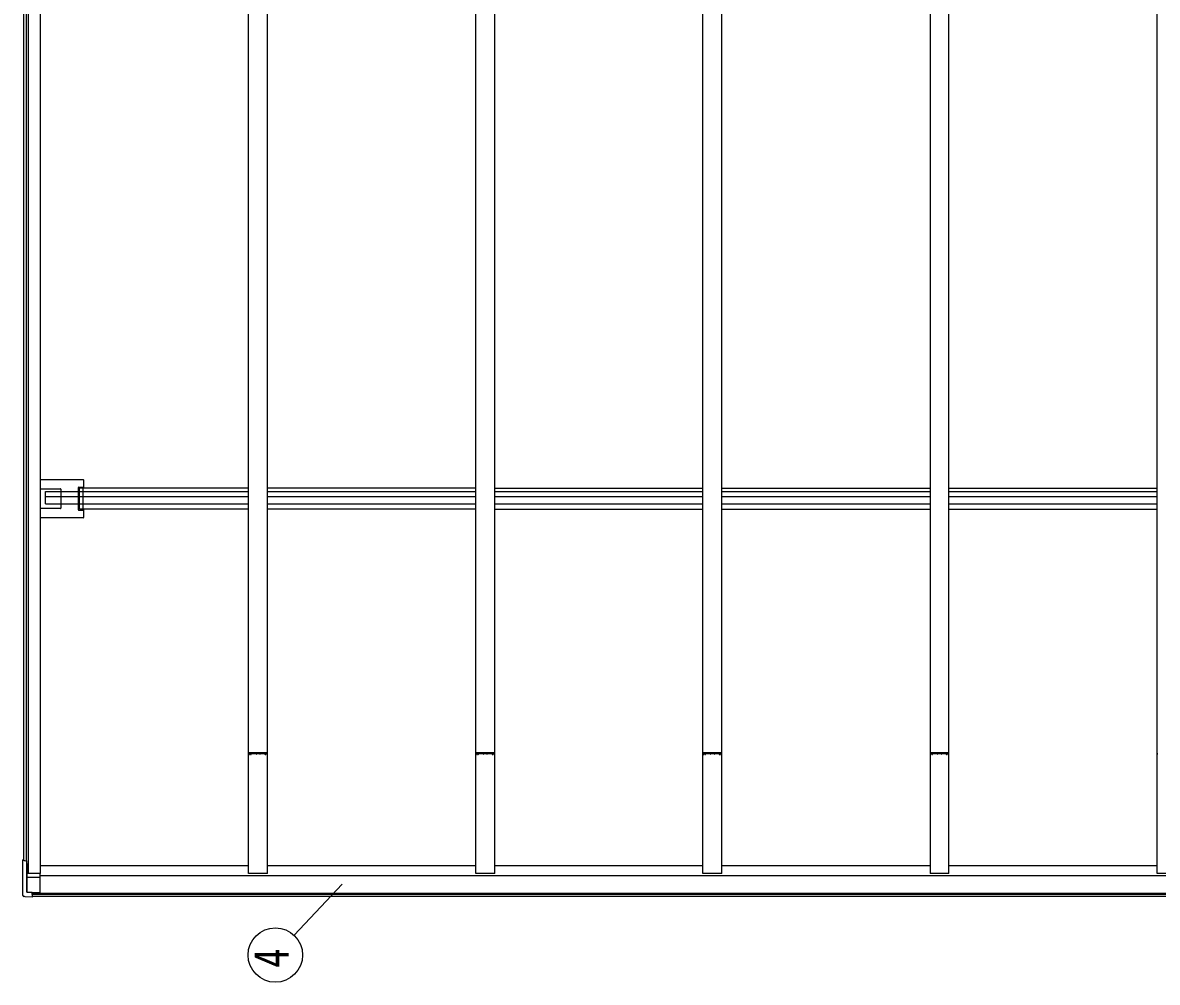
# Model space of a CAD drawing. Units: millimetres, scale not verified. Extents: x -14718 to 14718, y -10395 to 10395.
# Drawn here: x -9774 to -6776, y -2461 to 73 of the extents above; entities that cross this region are included whole.
import ezdxf
from ezdxf.enums import TextEntityAlignment as Align

# ---------------------------------------------------------------- set-up
doc = ezdxf.new("R2010")
doc.units = ezdxf.units.MM
doc.header["$LTSCALE"] = 50
for name, color, linetype in [('0-5_YKK_13', 4, 'Continuous'), ('0-6_YKK_A1', 4, 'Continuous'), ('0-7_YKK_D', 6, 'Continuous')]:
    doc.layers.add(name, color=color, linetype=linetype)
doc.styles.add('ＭＳ ゴシック', font='')
doc.styles.get('ＭＳ ゴシック').set_extended_font_data('MS Gothic')

msp = doc.modelspace()

# ---------------------------------------------------------------- linework, layer by layer
at = {"layer": '0-5_YKK_13'}
for p, q in [((-9726.82, -1133.52), (-9613.86, -1133.52)), ((-9612.87, -1134.52), (-9612.87, -1154.63)), ((-9726.82, -1157.97), (-9673.87, -1157.97)), ((-9672.87, -1158.97), (-9672.87, -1208.97)), ((-9626.37, -1213.67), (-9626.37, -1154.27)), ((-9625.37, -1153.27), (-9614.45, -1153.27)), ((-9613.45, -1153.21), (-9614.48, -1154.25)), ((-9673.87, -1209.97), (-9726.82, -1209.97)), ((-9614.45, -1214.67), (-9625.37, -1214.67)), ((-9614.48, -1213.69), (-9613.45, -1214.73)), ((-9612.87, -1213.31), (-9612.87, -1233.42)), ((-9613.86, -1234.42), (-9726.82, -1234.42)), ((-9773.69, -2230.37), (-9773.69, -2137.59)), ((-9773.29, -2231.3), (-9773.29, -2138.92)), ((-9770.82, -2137.71), (-9772.64, -2137.68)), ((-9772.24, -2138.83), (-9770.82, -2138.81)), ((-9770.82, -2137.43), (-9771.87, -2137.56)), ((-9771.67, -2137.59), (-9770.82, -2137.6)), ((-9770.82, -2138.92), (-9771.38, -2138.93)), ((-9764.18, -2140.32), (-9762.79, -2140.33)), ((-9763.02, -2140.43), (-9762.79, -2140.33)), ((-9762.79, -2145.32), (-9762.79, -2140.33)), ((-9762.65, -2147.14), (-9762.65, -2223.03)), ((-9762.65, -2183.66), (-9727.82, -2183.63)), ((-9727.82, -2226.04), (-9727.82, -2173.8)), ((-9770.61, -2234.97), (-9770.61, -2234.97)), ((-9748.82, -2236.16), (-9767.52, -2235.17)), ((-9762.76, -2223.08), (-9763.02, -2223.19)), ((-9763.02, -2223.19), (-9748.82, -2223.98)), ((-9762.65, -2223.03), (-9762.76, -2223.08)), ((-9760.63, -2223.18), (-9751.82, -2223.64)), ((-9751.82, -2223.58), (-9751.82, -2223.64)), ((-9751.82, -2223.71), (-9751.82, -2223.64)), ((-9748.82, -2223.88), (-9751.82, -2223.71)), ((-9748.82, -2223.88), (-9748.82, -2223.98)), ((-9748.82, -2228.13), (-9748.82, -2223.98)), ((-9748.82, -2224.16), (-9727.82, -2224.36)), ((-9748.82, -2229.62), (-9748.82, -2228.13)), ((-9748.82, -2229.62), (-9748.82, -2236.11)), ((-9748.82, -2236.14), (-9748.82, -2236.11))]:
    msp.add_line(p, q, dxfattribs=at)
for points in [[(-9614.54, -1155.24), (-9614.54, -1211.47), (-9614.54, -1212.7)], [(-9614.42, -1156.47), (-9614.42, -1156.19), (-9612.87, -1154.63)], [(-9612.87, -1213.31), (-9614.42, -1211.76), (-9614.42, -1211.47)], [(-9772.64, -2137.68), (-9772.93, -2137.68), (-9773.19, -2137.67), (-9773.41, -2137.65), (-9773.57, -2137.63), (-9773.67, -2137.61), (-9773.69, -2137.59), (-9773.64, -2137.57), (-9773.52, -2137.55)], [(-9773.52, -2137.55), (-9772.06, -2137.37), (-9770.82, -2137.22)], [(-9773.22, -2138.95), (-9773.28, -2138.93), (-9773.28, -2138.91), (-9773.23, -2138.89), (-9773.12, -2138.88), (-9772.95, -2138.86), (-9772.75, -2138.85), (-9772.5, -2138.84), (-9772.24, -2138.83)], [(-9771.87, -2137.56), (-9771.9, -2137.56), (-9771.91, -2137.57), (-9771.91, -2137.57), (-9771.88, -2137.58), (-9771.85, -2137.58), (-9771.8, -2137.59), (-9771.74, -2137.59), (-9771.67, -2137.59)], [(-9771.38, -2138.93), (-9771.44, -2138.93), (-9771.5, -2138.93), (-9771.55, -2138.93), (-9771.59, -2138.94), (-9771.61, -2138.94), (-9771.62, -2138.95), (-9771.62, -2138.95), (-9771.61, -2138.95)], [(-9763.02, -2223.19), (-9763.02, -2140.43), (-9764.13, -2140.43)], [(-9773.68, -2231.14), (-9773.69, -2230.6), (-9773.69, -2230.37)], [(-9773.29, -2232.06), (-9773.29, -2231.53), (-9773.29, -2231.3)], [(-9767.52, -2235.19), (-9769.21, -2235.09), (-9770.61, -2234.98)]]:
    msp.add_lwpolyline(points, dxfattribs=at)
for centre, radius, start, end in [((-9673.87, -1158.97), 1, 0, 90), ((-9673.87, -1208.97), 1, 270, 0), ((-9708.87, -1811.89), 333.33, 258.8691, 260.19652), ((-9707.32, -1811.05), 334.14, 258.90733, 260.20202), ((-9764.3, -2128.88), 11.55, 263.44833, 270.84546), ((-9771.17, -2231.24), 2.51, 177.51775, 215.83996), ((-9770.41, -2232.11), 2.86, 179.03107, 265.99674)]:
    msp.add_arc(centre, radius, start, end, dxfattribs=at)
for centre, major_axis, ratio, start_param, end_param in [((-9613.87, -1134.52), (0.71, 0.71), 0.99628, 5.4996506, 7.06672), ((-9625.36, -1154.27), (-0.71, 0.71), 0.99628, 5.4996506, 7.06672), ((-9614.48, -1155.24), (0, 1), 0.061163, 0.0610865, 1.5707963), ((-9614.45, -1153.21), (-1, 0), 0.061163, 1.5707963, 3.0805061), ((-9625.36, -1213.67), (-0.71, -0.71), 0.99628, 5.4996506, 7.06672), ((-9614.48, -1212.7), (0, 1), 0.061163, 1.5707963, 3.0805061), ((-9614.45, -1214.73), (-1, 0), 0.061163, 3.2026792, 4.712389), ((-9613.87, -1233.42), (0.71, -0.71), 0.99628, 5.4996506, 7.06672), ((-17161.05, -1824.13), (-8222.56, 430.03), 0.003344, 2.6907723, 2.6932377)]:
    msp.add_ellipse(centre, major_axis=major_axis, ratio=ratio, start_param=start_param, end_param=end_param, dxfattribs=at)
at = {"layer": '0-6_YKK_A1'}
for p, q in [((-9726.82, -2173.8), (-9726.82, 1620.16)), ((-9176.82, -2173.8), (-9176.82, 1620.16)), ((-9126.82, -2173.8), (-9126.82, 1620.16)), ((-8576.82, -2173.8), (-8576.82, 1620.16)), ((-8526.82, -2173.8), (-8526.82, 1620.16)), ((-7976.82, -2173.8), (-7976.82, 1620.16)), ((-7926.82, -2173.8), (-7926.82, 1620.16)), ((-7376.82, 1620.16), (-7376.82, -2173.8)), ((-7326.82, -2173.8), (-7326.82, 1620.16)), ((-6776.82, -2173.8), (-6776.82, 1620.16)), ((-9770.82, -2139.11), (-9770.82, 1591.58)), ((-9763.82, -2140.32), (-9763.82, 1590.56)), ((-9758.12, -2173.8), (-9758.12, 1607.81)), ((-9713.82, -1165.17), (-9176.82, -1165.17)), ((-9713.82, -1197.93), (-9713.82, -1165.17)), ((-9623.32, -1211.47), (-9623.32, -1156.47)), ((-9176.82, -1156.47), (-9623.32, -1156.47)), ((-8576.82, -1156.47), (-9126.82, -1156.47)), ((-9126.82, -1165.17), (-8576.82, -1165.17)), ((-8526.82, -1156.47), (-7976.82, -1156.47)), ((-8526.82, -1165.17), (-7976.82, -1165.17)), ((-7926.82, -1156.47), (-7376.82, -1156.47)), ((-7926.82, -1165.17), (-7376.82, -1165.17)), ((-7326.82, -1156.47), (-6776.82, -1156.47)), ((-7326.82, -1165.17), (-6776.82, -1165.17)), ((-9713.82, -1178.18), (-9176.82, -1178.18)), ((-9713.82, -1197.93), (-9176.82, -1197.93)), ((-9126.82, -1178.18), (-8576.82, -1178.18)), ((-9126.82, -1197.93), (-8576.82, -1197.93)), ((-8526.82, -1178.18), (-7976.82, -1178.18)), ((-8526.82, -1197.93), (-7976.82, -1197.93)), ((-7926.82, -1178.18), (-7376.82, -1178.18)), ((-7926.82, -1197.93), (-7376.82, -1197.93)), ((-7326.82, -1178.18), (-6776.82, -1178.18)), ((-7326.82, -1197.93), (-6776.82, -1197.93)), ((-9176.82, -1211.47), (-9623.32, -1211.47)), ((-8576.82, -1211.47), (-9126.82, -1211.47)), ((-8526.82, -1211.47), (-7976.82, -1211.47)), ((-7926.82, -1211.47), (-7376.82, -1211.47)), ((-7326.82, -1211.47), (-6776.82, -1211.47)), ((-9176.82, -1856.58), (-9176.82, -1858.6)), ((-9175.92, -1858.4), (-9175.92, -1856.8)), ((-9175.62, -1856.5), (-9171.02, -1856.5)), ((-9170.72, -1856.8), (-9170.72, -1858.4)), ((-9169.82, -1858.6), (-9169.82, -1856.9)), ((-9169.52, -1856.6), (-9157.72, -1856.6)), ((-9157.22, -1857.1), (-9157.22, -1858.65)), ((-9156.32, -1858.65), (-9156.32, -1856.9)), ((-9156.02, -1856.6), (-9147.62, -1856.6)), ((-9147.32, -1856.9), (-9147.32, -1858.65)), ((-9146.42, -1858.65), (-9146.42, -1857.1)), ((-9145.92, -1856.6), (-9134.12, -1856.6)), ((-9127.8, -1855.58), (-9141.78, -1855.4)), ((-9133.82, -1856.9), (-9133.82, -1858.6)), ((-9132.92, -1858.4), (-9132.92, -1856.8)), ((-9132.62, -1856.5), (-9128.02, -1856.5)), ((-9127.72, -1856.8), (-9127.72, -1858.4)), ((-9126.82, -1858.6), (-9126.82, -1856.58)), ((-8576.82, -1856.58), (-8576.82, -1858.6)), ((-8575.92, -1858.4), (-8575.92, -1856.8)), ((-8575.62, -1856.5), (-8571.02, -1856.5)), ((-8570.72, -1856.8), (-8570.72, -1858.4)), ((-8569.82, -1858.6), (-8569.82, -1856.9)), ((-8569.52, -1856.6), (-8557.72, -1856.6)), ((-8557.22, -1857.1), (-8557.22, -1858.65)), ((-8556.32, -1858.65), (-8556.32, -1856.9)), ((-8556.02, -1856.6), (-8547.62, -1856.6)), ((-8547.32, -1856.9), (-8547.32, -1858.65)), ((-8546.42, -1858.65), (-8546.42, -1857.1)), ((-8545.92, -1856.6), (-8534.12, -1856.6)), ((-8527.8, -1855.58), (-8541.78, -1855.4)), ((-8533.82, -1856.9), (-8533.82, -1858.6)), ((-8532.92, -1858.4), (-8532.92, -1856.8)), ((-8532.62, -1856.5), (-8528.02, -1856.5)), ((-8527.72, -1856.8), (-8527.72, -1858.4)), ((-8526.82, -1858.6), (-8526.82, -1856.58)), ((-7976.82, -1856.58), (-7976.82, -1858.6)), ((-7975.92, -1858.4), (-7975.92, -1856.8)), ((-7975.62, -1856.5), (-7971.02, -1856.5)), ((-7970.72, -1856.8), (-7970.72, -1858.4)), ((-7969.82, -1858.6), (-7969.82, -1856.9)), ((-7969.52, -1856.6), (-7957.72, -1856.6)), ((-7957.22, -1857.1), (-7957.22, -1858.65)), ((-7956.32, -1858.65), (-7956.32, -1856.9)), ((-7956.02, -1856.6), (-7947.62, -1856.6)), ((-7947.32, -1856.9), (-7947.32, -1858.65)), ((-7946.42, -1858.65), (-7946.42, -1857.1)), ((-7945.92, -1856.6), (-7934.12, -1856.6)), ((-7927.8, -1855.58), (-7941.78, -1855.4)), ((-7933.82, -1856.9), (-7933.82, -1858.6)), ((-7932.92, -1858.4), (-7932.92, -1856.8)), ((-7932.62, -1856.5), (-7928.02, -1856.5)), ((-7927.72, -1856.8), (-7927.72, -1858.4)), ((-7926.82, -1858.6), (-7926.82, -1856.58)), ((-7376.82, -1856.58), (-7376.82, -1858.6)), ((-7375.92, -1858.4), (-7375.92, -1856.8)), ((-7375.62, -1856.5), (-7371.02, -1856.5)), ((-7370.72, -1856.8), (-7370.72, -1858.4)), ((-7369.82, -1858.6), (-7369.82, -1856.9)), ((-7369.52, -1856.6), (-7357.72, -1856.6)), ((-7357.22, -1857.1), (-7357.22, -1858.65)), ((-7356.32, -1858.65), (-7356.32, -1856.9)), ((-7356.02, -1856.6), (-7347.62, -1856.6)), ((-7347.32, -1856.9), (-7347.32, -1858.65)), ((-7346.42, -1858.65), (-7346.42, -1857.1)), ((-7345.92, -1856.6), (-7334.12, -1856.6)), ((-7327.8, -1855.58), (-7341.78, -1855.4)), ((-7333.82, -1856.9), (-7333.82, -1858.6)), ((-7332.92, -1858.4), (-7332.92, -1856.8)), ((-7332.62, -1856.5), (-7328.02, -1856.5)), ((-7327.72, -1856.8), (-7327.72, -1858.4)), ((-7326.82, -1858.6), (-7326.82, -1856.58)), ((-6776.82, -1856.58), (-6776.82, -1858.6)), ((-9175.82, -1859.6), (-9174.87, -1859.6)), ((-9174.87, -1858.7), (-9175.62, -1858.7)), ((-9174.57, -1859.3), (-9174.57, -1859)), ((-9172.07, -1859), (-9172.07, -1859.3)), ((-9171.02, -1858.7), (-9171.77, -1858.7)), ((-9171.77, -1859.6), (-9170.82, -1859.6)), ((-9132.82, -1859.6), (-9131.87, -1859.6)), ((-9131.87, -1858.7), (-9132.62, -1858.7)), ((-9131.57, -1859.3), (-9131.57, -1859)), ((-9129.07, -1859), (-9129.07, -1859.3)), ((-9128.02, -1858.7), (-9128.77, -1858.7)), ((-9128.77, -1859.6), (-9127.82, -1859.6)), ((-8575.82, -1859.6), (-8574.87, -1859.6)), ((-8574.87, -1858.7), (-8575.62, -1858.7)), ((-8574.57, -1859.3), (-8574.57, -1859)), ((-8572.07, -1859), (-8572.07, -1859.3)), ((-8571.02, -1858.7), (-8571.77, -1858.7)), ((-8571.77, -1859.6), (-8570.82, -1859.6)), ((-8532.82, -1859.6), (-8531.87, -1859.6)), ((-8531.87, -1858.7), (-8532.62, -1858.7)), ((-8531.57, -1859.3), (-8531.57, -1859)), ((-8529.07, -1859), (-8529.07, -1859.3)), ((-8528.02, -1858.7), (-8528.77, -1858.7)), ((-8528.77, -1859.6), (-8527.82, -1859.6)), ((-7975.82, -1859.6), (-7974.87, -1859.6)), ((-7974.87, -1858.7), (-7975.62, -1858.7)), ((-7974.57, -1859.3), (-7974.57, -1859)), ((-7972.07, -1859), (-7972.07, -1859.3)), ((-7971.02, -1858.7), (-7971.77, -1858.7)), ((-7971.77, -1859.6), (-7970.82, -1859.6)), ((-7932.82, -1859.6), (-7931.87, -1859.6)), ((-7931.87, -1858.7), (-7932.62, -1858.7)), ((-7931.57, -1859.3), (-7931.57, -1859)), ((-7929.07, -1859), (-7929.07, -1859.3)), ((-7928.02, -1858.7), (-7928.77, -1858.7)), ((-7928.77, -1859.6), (-7927.82, -1859.6)), ((-7375.82, -1859.6), (-7374.87, -1859.6)), ((-7374.87, -1858.7), (-7375.62, -1858.7)), ((-7374.57, -1859.3), (-7374.57, -1859)), ((-7372.07, -1859), (-7372.07, -1859.3)), ((-7371.02, -1858.7), (-7371.77, -1858.7)), ((-7371.77, -1859.6), (-7370.82, -1859.6)), ((-7332.82, -1859.6), (-7331.87, -1859.6)), ((-7331.87, -1858.7), (-7332.62, -1858.7)), ((-7331.57, -1859.3), (-7331.57, -1859)), ((-7329.07, -1859), (-7329.07, -1859.3)), ((-7328.02, -1858.7), (-7328.77, -1858.7)), ((-7328.77, -1859.6), (-7327.82, -1859.6)), ((-9726.82, -2152.84), (-9176.82, -2152.84)), ((-9126.82, -2152.84), (-8576.82, -2152.84)), ((-8526.82, -2152.84), (-7976.82, -2152.84)), ((-7926.82, -2152.84), (-7376.82, -2152.84)), ((-7326.82, -2152.84), (-6776.82, -2152.84)), ((-9726.82, -2173.8), (-9762.12, -2173.8)), ((-9727.82, -2178.91), (-4375.82, -2178.91)), ((-9126.82, -2173.8), (-9176.82, -2173.8)), ((-8526.82, -2173.8), (-8576.82, -2173.8)), ((-7926.82, -2173.8), (-7976.82, -2173.8)), ((-7326.82, -2173.8), (-7376.82, -2173.8)), ((-6726.82, -2173.8), (-6776.82, -2173.8)), ((-9748.82, -2226.04), (-4354.82, -2226.04)), ((-9748.82, -2228.27), (-4354.82, -2228.27)), ((-9748.82, -2233.97), (-4354.82, -2233.97))]:
    msp.add_line(p, q, dxfattribs=at)
for points in [[(-9141.78, -1855.4), (-9161.85, -1855.4), (-9175.83, -1855.58)], [(-8541.78, -1855.4), (-8561.85, -1855.4), (-8575.83, -1855.58)], [(-7941.78, -1855.4), (-7961.85, -1855.4), (-7975.83, -1855.58)], [(-7341.78, -1855.4), (-7361.85, -1855.4), (-7375.83, -1855.58)]]:
    msp.add_lwpolyline(points, dxfattribs=at)
for centre, radius, start, end in [((-9175.82, -1856.58), 1, 90.76383, 180), ((-9175.62, -1856.8), 0.3, 90, 180.00874), ((-9171.02, -1856.8), 0.3, 359.99709, 90), ((-9169.52, -1856.9), 0.3, 90, 180), ((-9157.72, -1857.1), 0.5, 0, 90), ((-9156.02, -1856.9), 0.3, 90, 180), ((-9147.62, -1856.9), 0.3, 359.9976, 90.00051), ((-9145.92, -1857.1), 0.5, 90, 180), ((-9134.12, -1856.9), 0.3, 359.99709, 90), ((-9132.62, -1856.8), 0.3, 90, 180), ((-9128.02, -1856.8), 0.3, 359.99709, 90), ((-9127.82, -1856.58), 1, 0, 89.23428), ((-8575.82, -1856.58), 1, 90.76383, 180), ((-8575.62, -1856.8), 0.3, 90, 180.00874), ((-8571.02, -1856.8), 0.3, 359.99709, 90), ((-8569.52, -1856.9), 0.3, 90, 180), ((-8557.72, -1857.1), 0.5, 0, 90), ((-8556.02, -1856.9), 0.3, 90, 180), ((-8547.62, -1856.9), 0.3, 359.9976, 90.00051), ((-8545.92, -1857.1), 0.5, 90, 180), ((-8534.12, -1856.9), 0.3, 359.99709, 90), ((-8532.62, -1856.8), 0.3, 90, 180), ((-8528.02, -1856.8), 0.3, 359.99709, 90), ((-8527.82, -1856.58), 1, 0, 89.23428), ((-7975.82, -1856.58), 1, 90.76383, 180), ((-7975.62, -1856.8), 0.3, 90, 180.00874), ((-7971.02, -1856.8), 0.3, 359.99709, 90), ((-7969.52, -1856.9), 0.3, 90, 180), ((-7957.72, -1857.1), 0.5, 0, 90), ((-7956.02, -1856.9), 0.3, 90, 180), ((-7947.62, -1856.9), 0.3, 359.9976, 90.00051), ((-7945.92, -1857.1), 0.5, 90, 180), ((-7934.12, -1856.9), 0.3, 359.99709, 90), ((-7932.62, -1856.8), 0.3, 90, 180), ((-7928.02, -1856.8), 0.3, 359.99709, 90), ((-7927.82, -1856.58), 1, 0, 89.23428), ((-7375.82, -1856.58), 1, 90.76383, 180), ((-7375.62, -1856.8), 0.3, 90, 180.00874), ((-7371.02, -1856.8), 0.3, 359.99709, 90), ((-7369.52, -1856.9), 0.3, 90, 180), ((-7357.72, -1857.1), 0.5, 0, 90), ((-7356.02, -1856.9), 0.3, 90, 180), ((-7347.62, -1856.9), 0.3, 359.9976, 90.00051), ((-7345.92, -1857.1), 0.5, 90, 180), ((-7334.12, -1856.9), 0.3, 359.99709, 90), ((-7332.62, -1856.8), 0.3, 90, 180), ((-7328.02, -1856.8), 0.3, 359.99709, 90), ((-7327.82, -1856.58), 1, 360, 89.23428), ((-6775.82, -1856.58), 1, 90.76383, 180), ((-9175.82, -1858.6), 1, 179.99977, 269.99977), ((-9175.62, -1858.4), 0.3, 180.00874, 269.99709), ((-9174.87, -1859), 0.3, 359.98454, 89.99911), ((-9174.87, -1859.3), 0.3, 269.99708, 359.98543), ((-9171.77, -1859), 0.3, 90.00291, 180.00291), ((-9171.77, -1859.3), 0.3, 180.00291, 270), ((-9171.02, -1858.4), 0.3, 269.99709, 359.99709), ((-9170.82, -1858.6), 1, 270, 0), ((-9156.77, -1858.65), 0.45, 180, 0), ((-9146.87, -1858.65), 0.45, 180, 0), ((-9132.82, -1858.6), 1, 180, 270), ((-9132.62, -1858.4), 0.3, 180, 269.99709), ((-9131.87, -1859), 0.3, 359.99854, 90.00146), ((-9131.87, -1859.3), 0.3, 270, 0), ((-9128.77, -1859), 0.3, 90.00291, 180.00291), ((-9128.77, -1859.3), 0.3, 180.00291, 270), ((-9128.02, -1858.4), 0.3, 269.99709, 359.99709), ((-9127.82, -1858.6), 1, 270, 0), ((-8575.82, -1858.6), 1, 179.99977, 269.99977), ((-8575.62, -1858.4), 0.3, 180.00874, 269.99709), ((-8574.87, -1859), 0.3, 359.98454, 89.99911), ((-8574.87, -1859.3), 0.3, 269.99708, 359.98543), ((-8571.77, -1859), 0.3, 90.00291, 180.00291), ((-8571.77, -1859.3), 0.3, 180.00291, 270), ((-8571.02, -1858.4), 0.3, 269.99709, 359.99709), ((-8570.82, -1858.6), 1, 270, 0), ((-8556.77, -1858.65), 0.45, 180, 0), ((-8546.87, -1858.65), 0.45, 180, 0), ((-8532.82, -1858.6), 1, 180, 270), ((-8532.62, -1858.4), 0.3, 180, 269.99709), ((-8531.87, -1859), 0.3, 359.99854, 90.00146), ((-8531.87, -1859.3), 0.3, 270, 0), ((-8528.77, -1859), 0.3, 90.00291, 180.00291), ((-8528.77, -1859.3), 0.3, 180.00291, 270), ((-8528.02, -1858.4), 0.3, 269.99709, 359.99709), ((-8527.82, -1858.6), 1, 270, 0), ((-7975.82, -1858.6), 1, 179.99977, 269.99977), ((-7975.62, -1858.4), 0.3, 180.00874, 269.99709), ((-7974.87, -1859), 0.3, 359.98454, 89.99911), ((-7974.87, -1859.3), 0.3, 269.99708, 359.98543), ((-7971.77, -1859), 0.3, 90.00291, 180.00291), ((-7971.77, -1859.3), 0.3, 180.00291, 270), ((-7971.02, -1858.4), 0.3, 269.99709, 359.99709), ((-7970.82, -1858.6), 1, 270, 0), ((-7956.77, -1858.65), 0.45, 180, 0), ((-7946.87, -1858.65), 0.45, 180, 0), ((-7932.82, -1858.6), 1, 180, 270), ((-7932.62, -1858.4), 0.3, 180, 269.99709), ((-7931.87, -1859), 0.3, 359.99854, 90.00146), ((-7931.87, -1859.3), 0.3, 270, 0), ((-7928.77, -1859), 0.3, 90.00291, 180.00291), ((-7928.77, -1859.3), 0.3, 180.00291, 270), ((-7928.02, -1858.4), 0.3, 269.99709, 359.99709), ((-7927.82, -1858.6), 1, 270, 0), ((-7375.82, -1858.6), 1, 179.99977, 269.99977), ((-7375.62, -1858.4), 0.3, 180.00874, 269.99709), ((-7374.87, -1859), 0.3, 359.98454, 89.99911), ((-7374.87, -1859.3), 0.3, 269.99708, 359.98543), ((-7371.77, -1859), 0.3, 90.00291, 180.00291), ((-7371.77, -1859.3), 0.3, 180.00291, 270), ((-7371.02, -1858.4), 0.3, 269.99709, 359.99709), ((-7370.82, -1858.6), 1, 270, 0), ((-7356.77, -1858.65), 0.45, 180, 0), ((-7346.87, -1858.65), 0.45, 180, 0), ((-7332.82, -1858.6), 1, 180, 270), ((-7332.62, -1858.4), 0.3, 180, 269.99709), ((-7331.87, -1859), 0.3, 359.99854, 90.00146), ((-7331.87, -1859.3), 0.3, 270, 0), ((-7328.77, -1859), 0.3, 90.00291, 180.00291), ((-7328.77, -1859.3), 0.3, 180.00291, 270), ((-7328.02, -1858.4), 0.3, 269.99709, 359.99709), ((-7327.82, -1858.6), 1, 270, 0), ((-6775.82, -1858.6), 1, 179.99977, 269.99977)]:
    msp.add_arc(centre, radius, start, end, dxfattribs=at)
at = {"layer": '0-7_YKK_D'}
msp.add_line((-8930.08, -2201.92), (-9056.94, -2336.84), dxfattribs=at)
msp.add_circle((-9106.26, -2389.29), 72, dxfattribs=at)

# ---------------------------------------------------------------- texts
at = {"layer": '0-7_YKK_D', "style": 'ＭＳ ゴシック', "width": 0.8}
msp.add_text('4', height=92.38, rotation=90, dxfattribs=at).set_placement((-9043.26, -2422.89), align=Align.BOTTOM_LEFT)

doc.saveas('drawing.dxf')
